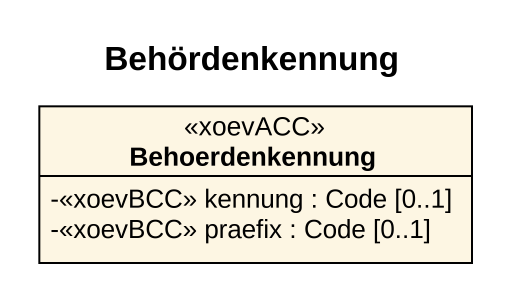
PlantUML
@startuml
title Behördenkennung
hide circle
hide empty members
skinparam classAttributeIconSize 0
class Behoerdenkennung <<xoevACC>> {
  -<<xoevBCC>> kennung : Code [0..1]
  -<<xoevBCC>> praefix : Code [0..1]
}
@enduml
